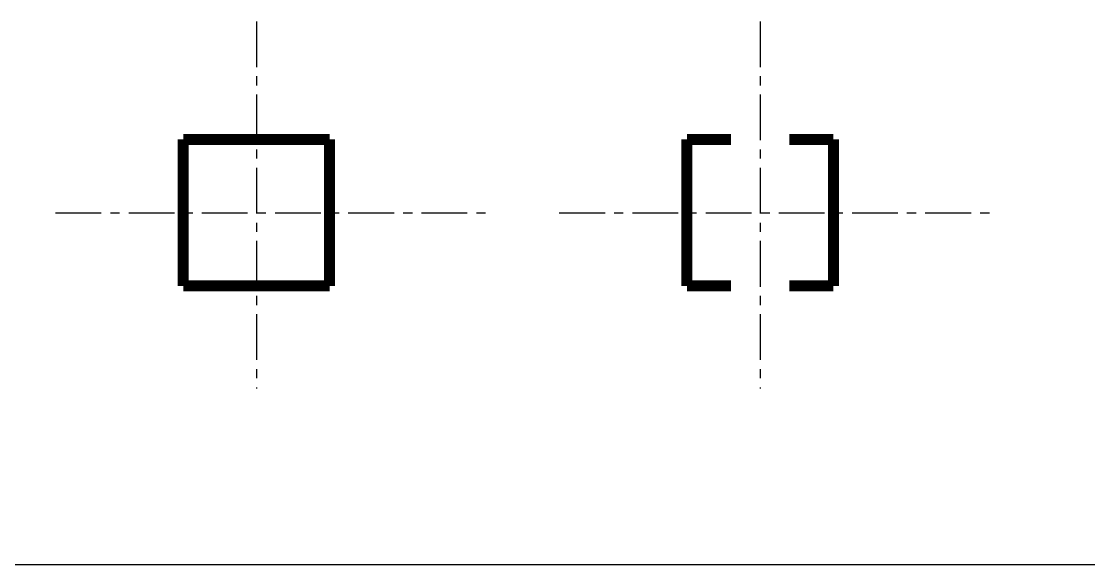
# Model space of a CAD drawing. Header units: inches. Extents: x -18 to 2014, y 4 to 801.
# Drawn here: x 1519.16 to 1548.31, y 170.23 to 185.08 of the extents above; entities that cross this region are included whole.
import ezdxf

# ---------------------------------------------------------------- set-up
doc = ezdxf.new("R2010")
doc.units = ezdxf.units.IN
doc.header["$MEASUREMENT"] = 0
doc.linetypes.add('CENTER', pattern=[2, 1.25, -0.25, 0.25, -0.25])

msp = doc.modelspace()

# ---------------------------------------------------------------- linework, layer by layer
at = {"color": 3, "linetype": 'CENTER'}
for p, q in [((1525.577, 185.075), (1525.577, 175.045)), ((1539.34, 185.075), (1539.34, 175.045)), ((1520.089, 179.848), (1531.849, 179.848)), ((1533.852, 179.848), (1545.612, 179.848))]:
    msp.add_line(p, q, dxfattribs=at)
at = {"color": 3}
msp.add_line((1482.798, 170.233), (1629.798, 170.233), dxfattribs=at)
at = {"color": 3, "const_width": 0.3}
for points in [[(1523.577, 181.848), (1527.577, 181.848)], [(1523.577, 181.848), (1523.577, 177.848)], [(1527.577, 181.848), (1527.577, 177.848)], [(1537.34, 181.848), (1538.54, 181.848)], [(1537.34, 181.848), (1537.34, 177.848)], [(1540.14, 181.848), (1541.34, 181.848)], [(1541.34, 181.848), (1541.34, 177.848)], [(1523.577, 177.848), (1527.577, 177.848)], [(1537.34, 177.848), (1538.54, 177.848)], [(1540.14, 177.848), (1541.34, 177.848)]]:
    msp.add_lwpolyline(points, dxfattribs=at)

doc.saveas('drawing.dxf')
